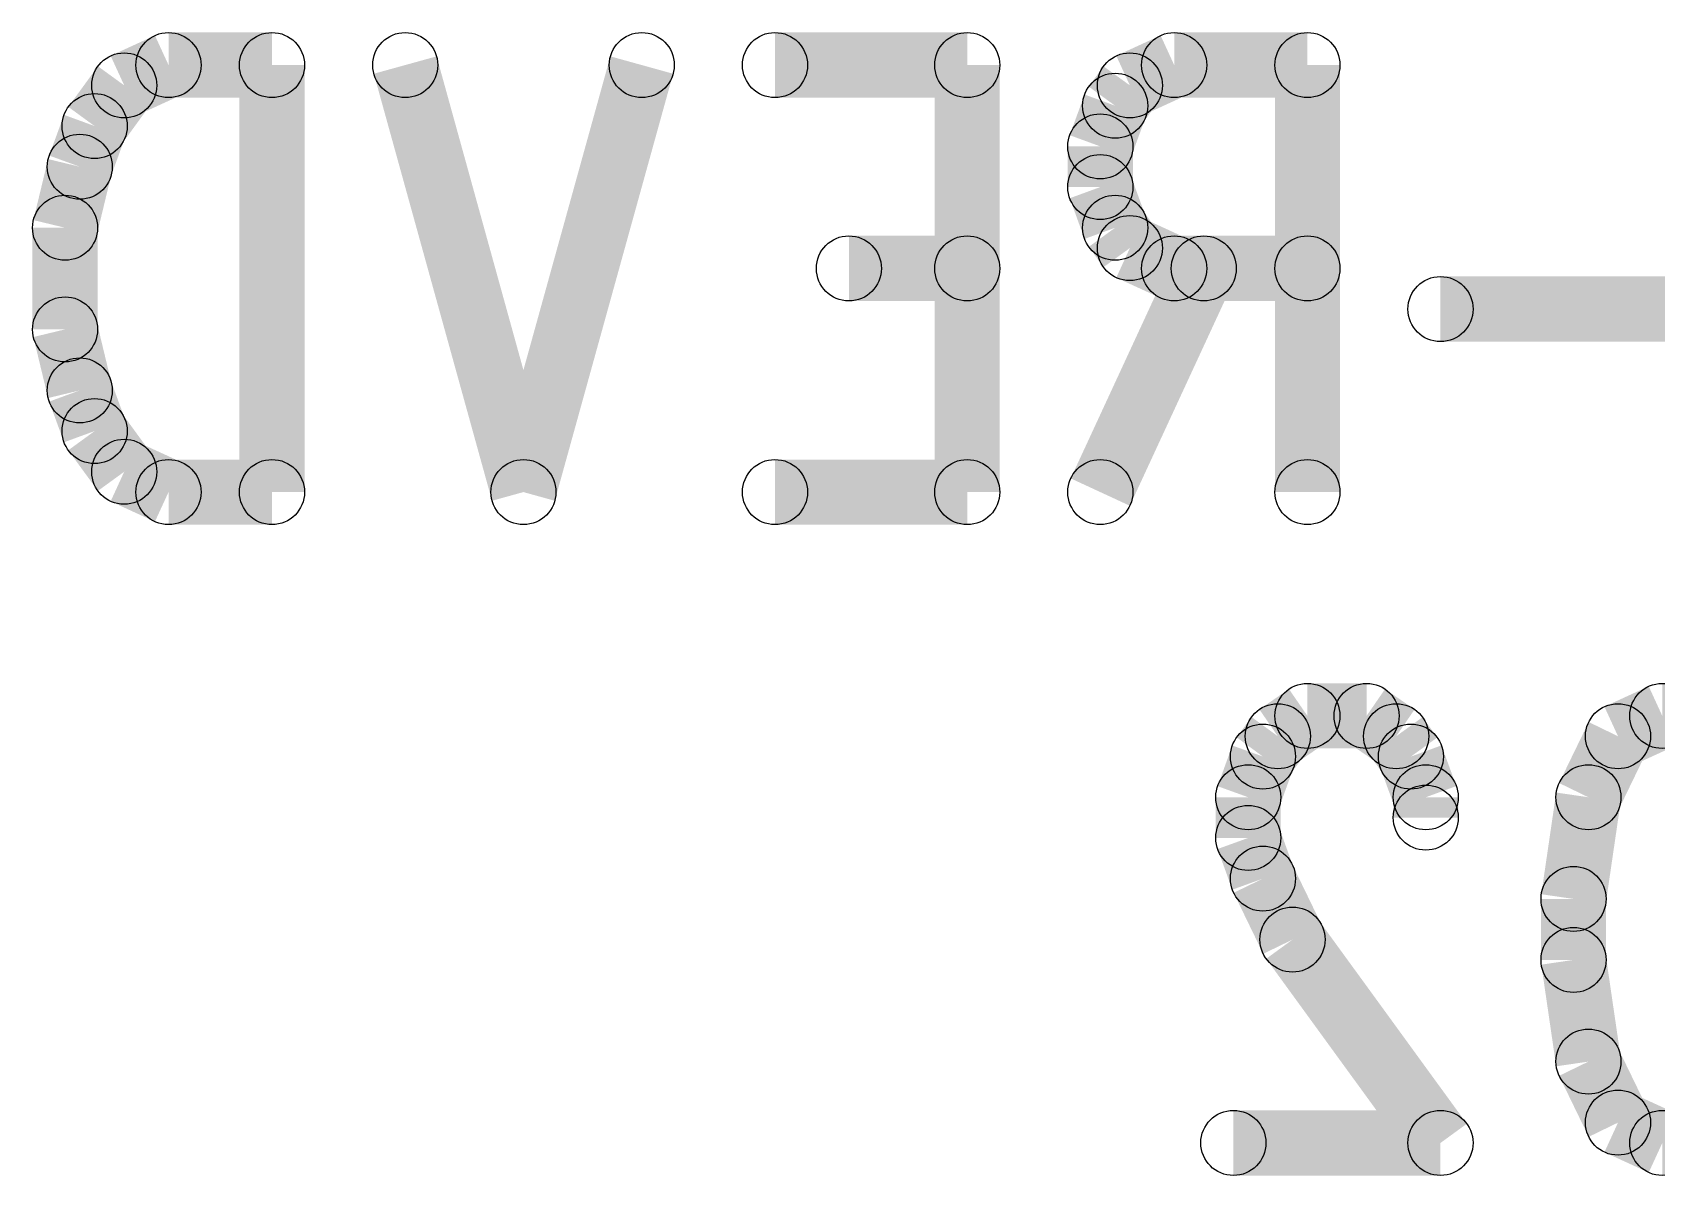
# Model space of a CAD drawing. Extents: x 100 to 134.1, y 89.7 to 148.
# Drawn here: x 125.659 to 128.155, y 113.009 to 114.766 of the extents above; entities that cross this region are included whole.
import ezdxf

# ---------------------------------------------------------------- set-up
doc = ezdxf.new("R2010")
doc.units = 0
doc.layers.get('0').update_dxf_attribs({"linetype": 'CONTINUOUS'})
doc.layers.add('SILK-BOTTOM_PHO', color=5, linetype='CONTINUOUS')

# ---------------------------------------------------------------- blocks, each defined once
blk = doc.blocks.new('ROUND_1')
blk.add_circle((0, 0), 0.05)

msp = doc.modelspace()

# ---------------------------------------------------------------- linework, layer by layer
at = {"layer": 'SILK-BOTTOM_PHO', "const_width": 0.100076}
for points in [[(125.868176, 114.715544), (125.800104, 114.684302)], [(126.02718, 114.715544), (125.868176, 114.715544)], [(126.02718, 114.715544), (126.02718, 114.059462)], [(126.231904, 114.715544), (126.413514, 114.059462)], [(126.595378, 114.715544), (126.413514, 114.059462)], [(127.095504, 114.715544), (126.800102, 114.715544)], [(127.095504, 114.715544), (127.095504, 114.059462)], [(127.413512, 114.715544), (127.34544, 114.684302)], [(127.618236, 114.715544), (127.413512, 114.715544)], [(127.618236, 114.715544), (127.618236, 114.059462)], [(125.800104, 114.684302), (125.754638, 114.621818)], [(127.34544, 114.684302), (127.322834, 114.65306)], [(127.322834, 114.65306), (127.299974, 114.590576)], [(125.754638, 114.621818), (125.731778, 114.559334)], [(127.299974, 114.590576), (127.299974, 114.528092)], [(125.731778, 114.559334), (125.709172, 114.465608)], [(127.299974, 114.528092), (127.322834, 114.465608)], [(125.709172, 114.465608), (125.709172, 114.309398)], [(127.322834, 114.465608), (127.34544, 114.434366)], [(127.34544, 114.434366), (127.413512, 114.403124)], [(127.095504, 114.403124), (126.91364, 114.403124)], [(127.458978, 114.403124), (127.299974, 114.059462)], [(127.413512, 114.403124), (127.618236, 114.403124)], [(128.2319, 114.34064), (127.822706, 114.34064)], [(125.709172, 114.309398), (125.731778, 114.215672)], [(125.731778, 114.215672), (125.754638, 114.153188)], [(125.754638, 114.153188), (125.800104, 114.090704)], [(125.800104, 114.090704), (125.868176, 114.059462)], [(125.868176, 114.059462), (126.02718, 114.059462)], [(127.095504, 114.059462), (126.800102, 114.059462)], [(127.618236, 113.715546), (127.57277, 113.684304)], [(127.709168, 113.715546), (127.618236, 113.715546)], [(127.754634, 113.684304), (127.709168, 113.715546)], [(128.095502, 113.684304), (128.163574, 113.715546)], [(128.163574, 113.715546), (128.20904, 113.715546)], [(127.57277, 113.684304), (127.54991, 113.653062)], [(127.77724, 113.653062), (127.754634, 113.684304)], [(128.050036, 113.590578), (128.095502, 113.684304)], [(127.54991, 113.653062), (127.527304, 113.590578)], [(127.8001, 113.590578), (127.77724, 113.653062)], [(127.527304, 113.590578), (127.527304, 113.528094)], [(127.8001, 113.559336), (127.8001, 113.590578)], [(128.027176, 113.434368), (128.050036, 113.590578)], [(127.527304, 113.528094), (127.54991, 113.46561)], [(127.54991, 113.46561), (127.595376, 113.371884)], [(128.027176, 113.340642), (128.027176, 113.434368)], [(127.595376, 113.371884), (127.822706, 113.059464)], [(128.050036, 113.184432), (128.027176, 113.340642)], [(128.095502, 113.090706), (128.050036, 113.184432)], [(128.163574, 113.059464), (128.095502, 113.090706)], [(127.822706, 113.059464), (127.504444, 113.059464)], [(128.20904, 113.059464), (128.163574, 113.059464)]]:
    msp.add_lwpolyline(points, dxfattribs=at)

# ---------------------------------------------------------------- block references
at = {"layer": 'SILK-BOTTOM_PHO'}
for p in [(125.868176, 114.715544), (126.02718, 114.715544), (126.02718, 114.715544), (126.231904, 114.715544), (126.595378, 114.715544), (126.800102, 114.715544), (127.095504, 114.715544), (127.095504, 114.715544), (127.413512, 114.715544), (127.618236, 114.715544), (127.618236, 114.715544), (125.800104, 114.684302), (127.34544, 114.684302), (127.322834, 114.65306), (125.754638, 114.621818), (127.299974, 114.590576), (125.731778, 114.559334), (127.299974, 114.528092), (125.709172, 114.465608), (127.322834, 114.465608), (127.34544, 114.434366), (126.91364, 114.403124), (127.095504, 114.403124), (127.413512, 114.403124), (127.458978, 114.403124), (127.618236, 114.403124), (127.822706, 114.34064), (125.709172, 114.309398), (125.731778, 114.215672), (125.754638, 114.153188), (125.800104, 114.090704), (125.868176, 114.059462), (126.02718, 114.059462), (126.02718, 114.059462), (126.413514, 114.059462), (126.413514, 114.059462), (126.800102, 114.059462), (127.095504, 114.059462), (127.095504, 114.059462), (127.299974, 114.059462), (127.618236, 114.059462), (127.618236, 113.715546), (127.709168, 113.715546), (128.163574, 113.715546), (127.57277, 113.684304), (127.754634, 113.684304), (128.095502, 113.684304), (127.54991, 113.653062), (127.77724, 113.653062), (127.527304, 113.590578), (127.8001, 113.590578), (128.050036, 113.590578), (127.8001, 113.559336), (127.527304, 113.528094), (127.54991, 113.46561), (128.027176, 113.434368), (127.595376, 113.371884), (128.027176, 113.340642), (128.050036, 113.184432), (128.095502, 113.090706), (127.504444, 113.059464), (127.822706, 113.059464), (128.163574, 113.059464)]:
    msp.add_blockref('ROUND_1', p, dxfattribs=at)

doc.saveas('drawing.dxf')
